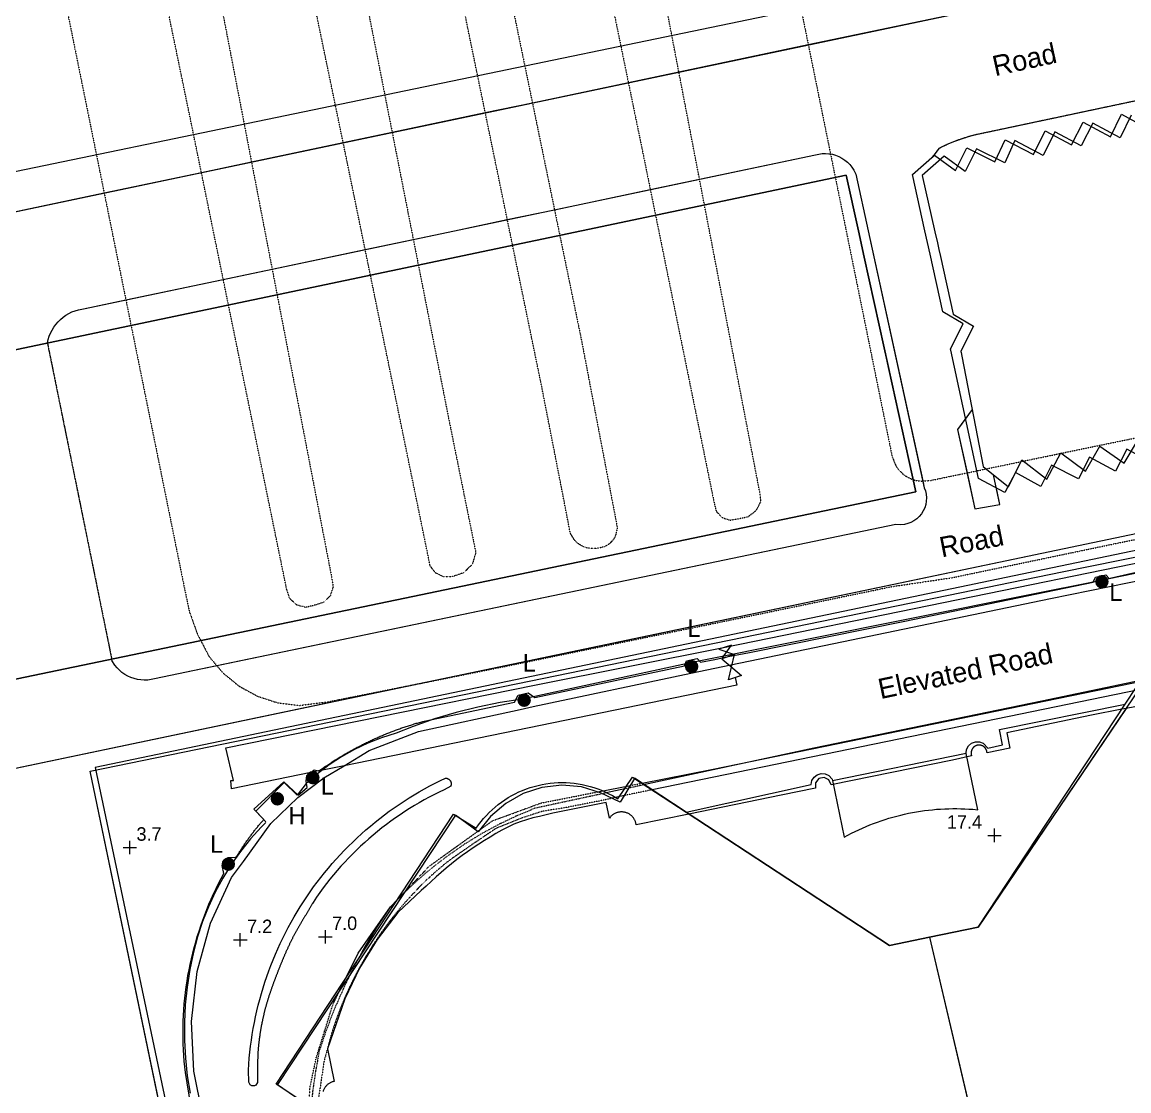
# Model space of a CAD drawing. Header units: millimetres. Extents: x 833924389 to 835767163, y 817400000 to 818811854.
# Drawn here: x 835274417 to 835356464, y 817836242 to 817915466 of the extents above; entities that cross this region are included whole.
import ezdxf
from ezdxf.enums import TextEntityAlignment as Align

# ---------------------------------------------------------------- set-up
doc = ezdxf.new("R2010")
doc.units = ezdxf.units.MM
doc.header["$LTSCALE"] = 10
doc.header["$MEASUREMENT"] = 0
doc.linetypes.add('11SW4B$0$DGN Style 5', pattern=[6.626977, 2.840133, -3.786844])
doc.linetypes.add('11SW4B$1$DGN Style 5', pattern=[1.174922, 0.503538, -0.671384])
doc.layers.add('01_Base_Plan', color=5, linetype='Continuous', lineweight=5)
doc.styles.add('11SW4B$0$Style-ENGINEERING', font='ENGINEERING.shx')
doc.styles.add('11SW4B$0$Style-WORKING', font='WORKING.shx')

# ---------------------------------------------------------------- blocks, each defined once
blk = doc.blocks.new('11SW4B$0$SPOTHT')
at = {"layer": '01_Base_Plan', "linetype": 'Continuous', "lineweight": 13}
for p, q in [((-0.5, 0), (0.5, 0)), ((0, -0.5), (0, 0.5))]:
    blk.add_line(p, q, dxfattribs=at)
blk = doc.blocks.new('11SW4B$0$UTILP')
at = {"layer": '01_Base_Plan', "linetype": 'Continuous', "lineweight": 13}
h = blk.add_hatch(color=256, dxfattribs=at)
edge = h.paths.add_edge_path()
edge.add_arc((0, 0), 0.5, 0, 360)
blk = doc.blocks.new('11SW4B$0$UTIFH')
at = {"layer": '01_Base_Plan', "linetype": 'Continuous', "lineweight": 13}
h = blk.add_hatch(color=256, dxfattribs=at)
edge = h.paths.add_edge_path()
edge.add_arc((0, 0), 0.5, 0, 360)

msp = doc.modelspace()

# ---------------------------------------------------------------- linework, layer by layer
at = {"layer": '01_Base_Plan', "linetype": '11SW4B$1$DGN Style 5'}
for p, q in [((835276289, 817891689), (835281076, 817868151)), ((835319514, 817858884), (835320371, 817859052))]:
    msp.add_line(p, q, dxfattribs=at)
at = {"layer": '01_Base_Plan', "linetype": 'Continuous'}
for p, q in [((835290532, 817806803), (835279449, 817859949)), ((835296398, 817859961), (835295810, 817859840)), ((835294867, 817858000), (835296780, 817859452)), ((835317099, 817858408), (835319514, 817858884)), ((835319065, 817858135), (835318150, 817857931)), ((835308179, 817855472), (835308339, 817855588)), ((835341696, 817847634), (835345172, 817832768))]:
    msp.add_line(p, q, dxfattribs=at)
at = {"layer": '01_Base_Plan', "linetype": '11SW4B$1$DGN Style 5', "flags": 128}
for points in [[(835286784, 817976164), (835286797, 817976101), (835286812, 817976002), (835286819, 817975903), (835286813, 817975806), (835286797, 817975708), (835286772, 817975609), (835286739, 817975511), (835286700, 817975418), (835286654, 817975329), (835286601, 817975246), (835286540, 817975166), (835286472, 817975090), (835286399, 817975019), (835286320, 817974954), (835286239, 817974897), (835286153, 817974851), (835286061, 817974815), (835285964, 817974786), (835285866, 817974760), (835285690, 817974710), (835283300, 817974240), (835280340, 817973600), (835270230, 817971290), (835269796, 817970913), (835269507, 817970427), (835269457, 817969865), (835269620, 817968830), (835270700, 817962240), (835271630, 817957520), (835271730, 817957496), (835271832, 817957475), (835271931, 817957449), (835272018, 817957409), (835272088, 817957347), (835272141, 817957265), (835272186, 817957171), (835272260, 817957020), (835273422, 817951162), (835275290, 817941750), (835278540, 817926050), (835278507, 817925955), (835278477, 817925859), (835278447, 817925763), (835278418, 817925666), (835278389, 817925569), (835278360, 817925472), (835278329, 817925377), (835278296, 817925282), (835278261, 817925188), (835278223, 817925097), (835278181, 817925007), (835278135, 817924920), (835278085, 817924835), (835278032, 817924751), (835277976, 817924667), (835277917, 817924585), (835277856, 817924505), (835277792, 817924426), (835277726, 817924348), (835277659, 817924273), (835277589, 817924200), (835277517, 817924129), (835277444, 817924061), (835277370, 817923995), (835277294, 817923933), (835277214, 817923875), (835277131, 817923820), (835277046, 817923769), (835276959, 817923719), (835276871, 817923671), (835276781, 817923624), (835276691, 817923578), (835276601, 817923532), (835276511, 817923485), (835276423, 817923438), (835276320, 817923380), (835280502, 817902786), (835282108, 817894876), (835286430, 817873590), (835286752, 817872047), (835286804, 817871797), (835287421, 817870073), (835288270, 817868450), (835288858, 817867748), (835289279, 817867244), (835290495, 817866247), (835291875, 817865493), (835293370, 817865008), (835294930, 817864810), (835297040, 817865070), (835306569, 817866977), (835309530, 817867570), (835328200, 817871410), (835338880, 817873620), (835343330, 817874280), (835355690, 817876860), (835378963, 817881614), (835379509, 817881726), (835380228, 817881873), (835380292, 817881886), (835381076, 817882046), (835381432, 817882119), (835383250, 817882490), (835383446, 817882528), (835384313, 817882697)], [(835307290, 817969550), (835308238, 817964953), (835309479, 817958933), (835312220, 817945640), (835319361, 817910969), (835320439, 817905737), (835320985, 817903054), (835325720, 817879820), (835325871, 817879214), (835326293, 817878753), (835326884, 817878548), (835327500, 817878650), (835328240, 817878809), (835328842, 817879268), (835329190, 817879940), (835329116, 817880542), (835324634, 817903822), (835323106, 817911758), (835318955, 817933313), (835318767, 817934291), (835318193, 817937271), (835317975, 817938403), (835316410, 817946530), (835316080, 817948110), (835316217, 817948233), (835316293, 817948299), (835316369, 817948365), (835316445, 817948431), (835316519, 817948499), (835316592, 817948567), (835316661, 817948639), (835316727, 817948713), (835316789, 817948790), (835316849, 817948870), (835316907, 817948952), (835316962, 817949036), (835317015, 817949122), (835317066, 817949209), (835317114, 817949298), (835317159, 817949387), (835317202, 817949478), (835317241, 817949569), (835317277, 817949662), (835317311, 817949756), (835317343, 817949852), (835317371, 817949949), (835317397, 817950046), (835317420, 817950144), (835317439, 817950243), (835317456, 817950341), (835317470, 817950440), (835317479, 817950538), (835317483, 817950638), (835317483, 817950738), (835317481, 817950838), (835317477, 817950938), (835317471, 817951039), (835317466, 817951139), (835317462, 817951240), (835317460, 817951340), (835316680, 817954750), (835315594, 817960251), (835314405, 817966269), (835313530, 817970700), (835313511, 817970799), (835313496, 817970900), (835313481, 817971002), (835313463, 817971101), (835313438, 817971197), (835313402, 817971288), (835313389, 817971310), (835313389, 817971310), (835313354, 817971373), (835313299, 817971455), (835313239, 817971536), (835313175, 817971614), (835313106, 817971690), (835313035, 817971763), (835312961, 817971833), (835312886, 817971899), (835312810, 817971962), (835312730, 817972022), (835312647, 817972079), (835312562, 817972134), (835312475, 817972185), (835312385, 817972232), (835312295, 817972276), (835312203, 817972316), (835312111, 817972351), (835312017, 817972383), (835311920, 817972410), (835311822, 817972433), (835311723, 817972453), (835311624, 817972470), (835311524, 817972484), (835311424, 817972496), (835311325, 817972505), (835311226, 817972513), (835311125, 817972520), (835311025, 817972525), (835310924, 817972528), (835310824, 817972529), (835310723, 817972528), (835310623, 817972525), (835310523, 817972519), (835310424, 817972511), (835310325, 817972499), (835310226, 817972485), (835310128, 817972469), (835310029, 817972450), (835309931, 817972428), (835309833, 817972404), (835309736, 817972378), (835309639, 817972349), (835309544, 817972319), (835309449, 817972286), (835309356, 817972250), (835309264, 817972213), (835309172, 817972173), (835309081, 817972131), (835308991, 817972086), (835308902, 817972039), (835308831, 817972000), (835308831, 817972000), (835308814, 817971990), (835308727, 817971939), (835308642, 817971886), (835308558, 817971831), (835308476, 817971774), (835308395, 817971716), (835308316, 817971656), (835308237, 817971593), (835308160, 817971528), (835308084, 817971462), (835308010, 817971393), (835307937, 817971323), (835307867, 817971250), (835307800, 817971176), (835307735, 817971101), (835307673, 817971024), (835307615, 817970944), (835307560, 817970859), (835307510, 817970771), (835307464, 817970680), (835307423, 817970587), (835307387, 817970493), (835307356, 817970398), (835307330, 817970302), (835307311, 817970206), (835307301, 817970107), (835307295, 817970007), (835307294, 817969906), (835307294, 817969805), (835307294, 817969704), (835307290, 817969550)], [(835297987, 817969904), (835298071, 817969958), (835298155, 817970015), (835298238, 817970072), (835298321, 817970130), (835298404, 817970187), (835298488, 817970241), (835298574, 817970292), (835298661, 817970339), (835298751, 817970380), (835298843, 817970417), (835298937, 817970451), (835299032, 817970484), (835299128, 817970513), (835299226, 817970541), (835299324, 817970566), (835299422, 817970588), (835299521, 817970607), (835299620, 817970623), (835299719, 817970636), (835299818, 817970646), (835299917, 817970653), (835300017, 817970657), (835300117, 817970658), (835300218, 817970656), (835300319, 817970652), (835300420, 817970644), (835300521, 817970634), (835300621, 817970621), (835300720, 817970605), (835300817, 817970586), (835300914, 817970564), (835301011, 817970540), (835301108, 817970513), (835301205, 817970484), (835301302, 817970451), (835301397, 817970416), (835301491, 817970378), (835301584, 817970337), (835301674, 817970292), (835301761, 817970245), (835301845, 817970195), (835301926, 817970139), (835302002, 817970077), (835302075, 817970007), (835302143, 817969933), (835302209, 817969854), (835302271, 817969773), (835302330, 817969690), (835302387, 817969607), (835302442, 817969524), (835302492, 817969439), (835302539, 817969351), (835302584, 817969260), (835302605, 817969214), (835302626, 817969169), (835302666, 817969077), (835302705, 817968984), (835302743, 817968891), (835302780, 817968798), (835302814, 817968705), (835302846, 817968610), (835302877, 817968515), (835302906, 817968419), (835302935, 817968323), (835302990, 817968150), (835303832, 817964013), (835304520, 817960630), (835305060, 817957981), (835306080, 817952970), (835306940, 817949030), (835306939, 817948930), (835306940, 817948829), (835306943, 817948728), (835306946, 817948627), (835306949, 817948526), (835306951, 817948425), (835306951, 817948325), (835306948, 817948225), (835306942, 817948125), (835306931, 817948027), (835306915, 817947930), (835306894, 817947833), (835306870, 817947737), (835306842, 817947640), (835306811, 817947544), (835306777, 817947448), (835306741, 817947353), (835306701, 817947260), (835306658, 817947168), (835306613, 817947078), (835306566, 817946990), (835306516, 817946904), (835306463, 817946821), (835306408, 817946738), (835306349, 817946657), (835306287, 817946577), (835306223, 817946499), (835306156, 817946422), (835306086, 817946348), (835306015, 817946276), (835305942, 817946207), (835305867, 817946140), (835305791, 817946077), (835305713, 817946017), (835305632, 817945961), (835305547, 817945909), (835305460, 817945860), (835305371, 817945814), (835305281, 817945770), (835305189, 817945727), (835305097, 817945684), (835305006, 817945642), (835304915, 817945598), (835304780, 817945530), (835305160, 817943790), (835312248, 817909471), (835313882, 817901560), (835315890, 817891840), (835318540, 817877980), (835318515, 817877883), (835318492, 817877783), (835318472, 817877683), (835318450, 817877583), (835318426, 817877485), (835318397, 817877390), (835318360, 817877299), (835318315, 817877213), (835318261, 817877131), (835318200, 817877050), (835318133, 817876973), (835318061, 817876899), (835317985, 817876830), (835317905, 817876766), (835317823, 817876708), (835317740, 817876658), (835317652, 817876614), (835317559, 817876577), (835317463, 817876545), (835317365, 817876519), (835317264, 817876498), (835317164, 817876481), (835317063, 817876468), (835316965, 817876458), (835316865, 817876451), (835316764, 817876448), (835316662, 817876449), (835316560, 817876455), (835316459, 817876466), (835316360, 817876482), (835316263, 817876503), (835316169, 817876531), (835316075, 817876565), (835315983, 817876605), (835315891, 817876650), (835315802, 817876700), (835315716, 817876755), (835315633, 817876813), (835315556, 817876876), (835315483, 817876942), (835315417, 817877014), (835315357, 817877093), (835315301, 817877176), (835315247, 817877262), (835315194, 817877349), (835315141, 817877436), (835315060, 817877560), (835314470, 817880610), (835312900, 817888630), (835310386, 817900824), (835308755, 817908736), (835301690, 817943000), (835301400, 817944460), (835300960, 817946740), (835299650, 817953480), (835298995, 817956674), (835298740, 817957920), (835297749, 817962715), (835297640, 817963240), (835296750, 817967430), (835296749, 817967530), (835296746, 817967631), (835296748, 817967731), (835296760, 817967830), (835296774, 817967929), (835296789, 817968028), (835296806, 817968128), (835296824, 817968227), (835296845, 817968325), (835296870, 817968422), (835296899, 817968517), (835296933, 817968610), (835296971, 817968702), (835297012, 817968794), (835297057, 817968884), (835297105, 817968973), (835297156, 817969060), (835297210, 817969145), (835297267, 817969227), (835297327, 817969306), (835297391, 817969382), (835297459, 817969455), (835297530, 817969525), (835297603, 817969594), (835297678, 817969662), (835297753, 817969730), (835297827, 817969797), (835297987, 817969904)], [(835286760, 817962800), (835286300, 817965360), (835286462, 817966135), (835286839, 817966831), (835287400, 817967390), (835288309, 817967953), (835289347, 817968212), (835290415, 817968142), (835291410, 817967750), (835291948, 817967153), (835292004, 817967036), (835292300, 817966430), (835292490, 817965700), (835293291, 817961764), (835294524, 817955710), (835296320, 817946890), (835296348, 817945930), (835296066, 817945013), (835295503, 817944235), (835294720, 817943680), (835295020, 817941890), (835301851, 817907282), (835303415, 817899358), (835306060, 817885960), (835306980, 817881410), (835308050, 817876140), (835307788, 817875294), (835307175, 817874656), (835306340, 817874360), (835305668, 817874346), (835305063, 817874637), (835304654, 817875170), (835304530, 817875830), (835299848, 817898608), (835298330, 817905990), (835298221, 817906517), (835291130, 817940680), (835290870, 817942240), (835288439, 817954399), (835287226, 817960470), (835286760, 817962800)], [(835319040, 817966370), (835319622, 817965629), (835320405, 817965104), (835321311, 817964847), (835322253, 817964884), (835322805, 817961805), (835322960, 817960940), (835324820, 817951760), (835325410, 817949190), (835326959, 817941670), (835327506, 817939018), (835328107, 817936096), (835328573, 817933838), (835332280, 817915840), (835332700, 817913778), (835334346, 817905691), (835338910, 817883270), (835338966, 817883136), (835339003, 817883042), (835339039, 817882947), (835339075, 817882852), (835339113, 817882759), (835339153, 817882667), (835339198, 817882579), (835339247, 817882493), (835339303, 817882412), (835339363, 817882333), (835339427, 817882256), (835339496, 817882181), (835339567, 817882109), (835339641, 817882039), (835339718, 817881973), (835339797, 817881910), (835339878, 817881852), (835339961, 817881797), (835340046, 817881747), (835340134, 817881699), (835340225, 817881655), (835340318, 817881614), (835340413, 817881577), (835340509, 817881544), (835340606, 817881515), (835340703, 817881491), (835340800, 817881471), (835340897, 817881458), (835340996, 817881451), (835341095, 817881450), (835341185, 817881453), (835341196, 817881453), (835341297, 817881458), (835341398, 817881465), (835341499, 817881472), (835341600, 817881477), (835341700, 817881480), (835344469, 817882056), (835353720, 817883980), (835373290, 817887980), (835382561, 817889822)], [(835275720, 817962790), (835275729, 817962890), (835275736, 817962990), (835275742, 817963091), (835275748, 817963192), (835275754, 817963292), (835275763, 817963392), (835275775, 817963491), (835275791, 817963589), (835275812, 817963686), (835275839, 817963781), (835275869, 817963876), (835275903, 817963971), (835275940, 817964065), (835275981, 817964158), (835276024, 817964249), (835276070, 817964339), (835276119, 817964427), (835276171, 817964512), (835276225, 817964595), (835276282, 817964676), (835276343, 817964757), (835276406, 817964836), (835276473, 817964912), (835276541, 817964987), (835276613, 817965058), (835276686, 817965127), (835276762, 817965192), (835276811, 817965230), (835276811, 817965230), (835276839, 817965252), (835276920, 817965310), (835277004, 817965365), (835277090, 817965417), (835277178, 817965466), (835277267, 817965512), (835277358, 817965557), (835277450, 817965598), (835277543, 817965638), (835277635, 817965676), (835277728, 817965712), (835277822, 817965745), (835277917, 817965777), (835278013, 817965806), (835278110, 817965833), (835278208, 817965858), (835278306, 817965880), (835278404, 817965900), (835278503, 817965917), (835278601, 817965932), (835278700, 817965943), (835278799, 817965952), (835278899, 817965957), (835278999, 817965960), (835279100, 817965961), (835279200, 817965960), (835279301, 817965958), (835279401, 817965955), (835279501, 817965952), (835279601, 817965949), (835279702, 817965948), (835279803, 817965947), (835279905, 817965944), (835280006, 817965940), (835280106, 817965931), (835280204, 817965917), (835280301, 817965896), (835280395, 817965868), (835280489, 817965833), (835280582, 817965794), (835280673, 817965749), (835280762, 817965699), (835280849, 817965646), (835280931, 817965588), (835281009, 817965527), (835281082, 817965461), (835281150, 817965389), (835281214, 817965312), (835281275, 817965232), (835281334, 817965149), (835281391, 817965065), (835281448, 817964982), (835281490, 817964920), (835281490, 817964920), (835281504, 817964899), (835281556, 817964814), (835281604, 817964726), (835281649, 817964636), (835281710, 817964520), (835282734, 817959511), (835283460, 817955960), (835283968, 817953435), (835284500, 817950790), (835285410, 817946530), (835285790, 817944430), (835285781, 817944330), (835285775, 817944229), (835285770, 817944129), (835285765, 817944027), (835285760, 817943926), (835285754, 817943826), (835285746, 817943725), (835285735, 817943626), (835285721, 817943528), (835285701, 817943431), (835285676, 817943336), (835285646, 817943242), (835285613, 817943148), (835285576, 817943054), (835285536, 817942961), (835285493, 817942869), (835285447, 817942779), (835285398, 817942690), (835285346, 817942603), (835285292, 817942518), (835285235, 817942436), (835285176, 817942356), (835285115, 817942278), (835285051, 817942200), (835284985, 817942123), (835284916, 817942047), (835284845, 817941974), (835284770, 817941904), (835284693, 817941837), (835284613, 817941775), (835284531, 817941719), (835284445, 817941668), (835284370, 817941630), (835291422, 817905086), (835292952, 817897157), (835297370, 817874260), (835297468, 817873591), (835297257, 817872948), (835296781, 817872467), (835296140, 817872250), (835295452, 817872080), (835294767, 817872261), (835294251, 817872747), (835294030, 817873420), (835292220, 817882260), (835289327, 817896394), (835287708, 817904304), (835286890, 817908300), (835280310, 817940100), (835279850, 817942460), (835277914, 817952130), (835277890, 817952250), (835276662, 817958216), (835275720, 817962790)], [(835308339, 817855588), (835309268, 817856256), (835312868, 817857576), (835317099, 817858408)], [(835321116, 817858559), (835319276, 817858182), (835319065, 817858135)], [(835318150, 817857931), (835317537, 817857795), (835314588, 817857215), (835313012, 817856971), (835311495, 817856480), (835309560, 817855705), (835307831, 817854540), (835307749, 817854482), (835307667, 817854424), (835307585, 817854367), (835307503, 817854310), (835307421, 817854253), (835307338, 817854196), (835307256, 817854139), (835307173, 817854083), (835307091, 817854026), (835307008, 817853969), (835306926, 817853913), (835306843, 817853856), (835306761, 817853799), (835306679, 817853742), (835306597, 817853684), (835306515, 817853627), (835306433, 817853569), (835306352, 817853511), (835306271, 817853452), (835306191, 817853393), (835306110, 817853333), (835306031, 817853273), (835305951, 817853213), (835305872, 817853151), (835305794, 817853089), (835305716, 817853027), (835305639, 817852964), (835305562, 817852900), (835305485, 817852837), (835305408, 817852772), (835305332, 817852708), (835305255, 817852643), (835305180, 817852578), (835305104, 817852512), (835305029, 817852446), (835304954, 817852380), (835304879, 817852313), (835304804, 817852246), (835304730, 817852179), (835304656, 817852111), (835304583, 817852043), (835304510, 817851974), (835304437, 817851906), (835304364, 817851837), (835304292, 817851767), (835304220, 817851698), (835304149, 817851628), (835304078, 817851557), (835304007, 817851487), (835303937, 817851416), (835303867, 817851345), (835303797, 817851273), (835303727, 817851201), (835303658, 817851130), (835303589, 817851057), (835303520, 817850985), (835303451, 817850912), (835303383, 817850839), (835303315, 817850766), (835303247, 817850692), (835303179, 817850619), (835303112, 817850545), (835303044, 817850470), (835302977, 817850396), (835302911, 817850321), (835302844, 817850246), (835302778, 817850171), (835302712, 817850096), (835302647, 817850020), (835302581, 817849944), (835302516, 817849868), (835302501, 817849851), (835302451, 817849792), (835302387, 817849715), (835302323, 817849638), (835302259, 817849561), (835302195, 817849484), (835302132, 817849407), (835302069, 817849329), (835302007, 817849251), (835301944, 817849173), (835301882, 817849095), (835301821, 817849016), (835301759, 817848937), (835301698, 817848858), (835301638, 817848779), (835301577, 817848699), (835301517, 817848619), (835301457, 817848539), (835301397, 817848459), (835301338, 817848378), (835301279, 817848297), (835301220, 817848216), (835301161, 817848135), (835301103, 817848054), (835301045, 817847972), (835300988, 817847890), (835300930, 817847808), (835300873, 817847726), (835300817, 817847643), (835300760, 817847560), (835300704, 817847477), (835300648, 817847394), (835300593, 817847311), (835300538, 817847227), (835300483, 817847144), (835300429, 817847060), (835300375, 817846976), (835300321, 817846891), (835300267, 817846807), (835300214, 817846722), (835300161, 817846638), (835300109, 817846553), (835300057, 817846467), (835300005, 817846382), (835299953, 817846296), (835299902, 817846210), (835299851, 817846124), (835299800, 817846038), (835299750, 817845952), (835299700, 817845865), (835299650, 817845778), (835299601, 817845691), (835299552, 817845604), (835299503, 817845516), (835299454, 817845429), (835299406, 817845341), (835299358, 817845253), (835299311, 817845164), (835299264, 817845076), (835299217, 817844988), (835299171, 817844899), (835299124, 817844810), (835299079, 817844721), (835299033, 817844632), (835298988, 817844543), (835298943, 817844453), (835298899, 817844364), (835298855, 817844274), (835298811, 817844184), (835298768, 817844094), (835298725, 817844004), (835298682, 817843914), (835298640, 817843823), (835298598, 817843733), (835298556, 817843642), (835298514, 817843551), (835298473, 817843459), (835298433, 817843368), (835298392, 817843276), (835298352, 817843185), (835298312, 817843093), (835298273, 817843001), (835298234, 817842908), (835298195, 817842816), (835298157, 817842724), (835298119, 817842631), (835298081, 817842538), (835298044, 817842445), (835298007, 817842352), (835297970, 817842259), (835297934, 817842166), (835297898, 817842072), (835297862, 817841979), (835297827, 817841885), (835297792, 817841791), (835297758, 817841698), (835297724, 817841604), (835297690, 817841510), (835297656, 817841415), (835297623, 817841321), (835297591, 817841227), (835297559, 817841132), (835297528, 817841037), (835297497, 817840942), (835297467, 817840847), (835297438, 817840751), (835297409, 817840656), (835297380, 817840560), (835297352, 817840464), (835297324, 817840368), (835297297, 817840272), (835297269, 817840176), (835297242, 817840079), (835297216, 817839983), (835297189, 817839886), (835297163, 817839790), (835297137, 817839693), (835297111, 817839596), (835297085, 817839500), (835297059, 817839403), (835297032, 817839306), (835297006, 817839210), (835296980, 817839113), (835296954, 817839017), (835296927, 817838920), (835296901, 817838824), (835296874, 817838727), (835296847, 817838631), (835296809, 817838500), (835296346, 817835420), (835296372, 817832456), (835296720, 817829512), (835297388, 817826624), (835298374, 817821869), (835298781, 817819904), (835299602, 817815944), (835299818, 817815474), (835300020, 817815015), (835300221, 817814556), (835300429, 817814101), (835300651, 817813655), (835300891, 817813222), (835301170, 817812812), (835301496, 817812432), (835301846, 817812070), (835302200, 817811717), (835302561, 817811373), (835302935, 817811041), (835303320, 817810723), (835303718, 817810422), (835304130, 817810141), (835304550, 817809870), (835304967, 817809596), (835305985, 817808724)], [(835302777, 817850987), (835304619, 817852911), (835308179, 817855472)], [(835297059, 817825290), (835296312, 817828915), (835295824, 817831413), (835295638, 817833951), (835295758, 817836493), (835296213, 817838670), (835297468, 817842675), (835297971, 817843700)]]:
    msp.add_lwpolyline(points, dxfattribs=at)
at = {"layer": '01_Base_Plan', "linetype": '11SW4B$0$DGN Style 5', "flags": 128}
for points in [[(835358574, 817938950), (835358491, 817938511), (835358444, 817938262), (835358397, 817938013), (835358350, 817937764), (835358303, 817937517), (835358256, 817937270), (835358210, 817937024), (835358163, 817936779), (835358117, 817936536), (835358329, 817936247), (835358354, 817935994), (835358385, 817935742), (835358462, 817935288), (835360643, 817925289), (835363565, 817925890), (835369607, 817927176), (835372706, 817912966), (835350000, 817908149)], [(835350000, 817908149), (835344977, 817907083), (835344732, 817907016), (835344488, 817906944), (835344245, 817906868), (835344004, 817906787), (835343764, 817906701), (835343526, 817906611), (835343290, 817906516), (835343055, 817906417), (835342823, 817906314), (835342381, 817906103), (835341875, 817905436)], [(835276289, 817891689), (835281076, 817868151)], [(835320484, 817858923), (835319107, 817858627)], [(835317709, 817858326), (835312430, 817857189), (835311070, 817856619), (835309750, 817855990), (835308449, 817855289), (835307199, 817854520), (835305988, 817853680), (835304820, 817852789), (835303699, 817851830), (835302629, 817850820), (835302198, 817850362)], [(835299607, 817846515), (835299129, 817845632)], [(835299129, 817845632), (835299020, 817845430), (835298281, 817843930), (835298228, 817843809)], [(835298228, 817843809), (835297602, 817842391), (835296988, 817840820), (835296449, 817839230), (835296180, 817837770), (835295961, 817836289), (835295801, 817834811), (835295691, 817833320), (835297778, 817822441)]]:
    msp.add_lwpolyline(points, dxfattribs=at)
at = {"layer": '01_Base_Plan', "linetype": 'Continuous', "flags": 128}
for points in [[(835333047, 817916641), (835329639, 817933100), (835263471, 817919385), (835262348, 817919137), (835265750, 817902706), (835333047, 817916641)], [(835333047, 817916641), (835329640, 817933100), (835263471, 817919385), (835262348, 817919137), (835265750, 817902706), (835333047, 817916641)], [(835363565, 817925890), (835369607, 817927176), (835372706, 817912966), (835350000, 817908149), (835344977, 817907083), (835344732, 817907016), (835344488, 817906944), (835344245, 817906868), (835344004, 817906787), (835343764, 817906701), (835343526, 817906611), (835343290, 817906517), (835343055, 817906418), (835342823, 817906314), (835342381, 817906103), (835341875, 817905436)], [(835350000, 817917421), (835332700, 817913778), (835323106, 817911758), (835319361, 817910969), (835312248, 817909471), (835308755, 817908736), (835301851, 817907282), (835298221, 817906517), (835291422, 817905086), (835287708, 817904304), (835280502, 817902786), (835267270, 817900000), (835267111, 817899966), (835266703, 817899881), (835267647, 817895462), (835268811, 817890009)], [(835350000, 817917421), (835267270, 817900000)], [(835341730, 817898266), (835341348, 817900000), (835340431, 817904170), (835342057, 817905596), (835343612, 817904459), (835344448, 817906136), (835346538, 817905102), (835347297, 817906753), (835349387, 817905644), (835350248, 817907396), (835352211, 817906363), (835353072, 817908039), (835355111, 817906955), (835355921, 817908632), (835358037, 817907471)], [(835356640, 817908559), (835355830, 817906883), (835353791, 817907967), (835352930, 817906290), (835350967, 817907324), (835350107, 817905571), (835348016, 817906681), (835347257, 817905030), (835345167, 817906063), (835344332, 817904387), (835342776, 817905523), (835341151, 817904098), (835342068, 817899928), (835342266, 817899097)], [(835276289, 817891689), (835276346, 817891937), (835276422, 817892179), (835276517, 817892414), (835276632, 817892640), (835276765, 817892857), (835276915, 817893062), (835277081, 817893254), (835277262, 817893432), (835277457, 817893594), (835277665, 817893741), (835277884, 817893870), (835278113, 817893981), (835278351, 817894073), (835278595, 817894145), (835278974, 817894216), (835282108, 817894876), (835289327, 817896394), (835292952, 817897157), (835299848, 817898608), (835303415, 817899358), (835306467, 817900000), (835310386, 817900824), (835313882, 817901560), (835320985, 817903054), (835324634, 817903822), (835333225, 817905629), (835333472, 817905688), (835333724, 817905722), (835333979, 817905730), (835334232, 817905711), (835334346, 817905691), (835334483, 817905667), (835334727, 817905598), (835334964, 817905504), (835335189, 817905386), (835335401, 817905246), (835335597, 817905085), (835335776, 817904904), (835335935, 817904706), (835336073, 817904493), (835336222, 817904189), (835337136, 817900000), (835341185, 817881453), (835341295, 817880949), (835341381, 817880710), (835341436, 817880463), (835341458, 817880210), (835341447, 817879957), (835341403, 817879707), (835341327, 817879465), (835341221, 817879235), (835341086, 817879020), (835340924, 817878825), (835340738, 817878652), (835340531, 817878504), (835340307, 817878384), (835340069, 817878294), (835339821, 817878235), (835339568, 817878209), (835339192, 817878230), (835288858, 817867748), (835284227, 817866784), (835283979, 817866728), (835283726, 817866696), (835283472, 817866687), (835283218, 817866702), (835282966, 817866740), (835282720, 817866801), (835282479, 817866885), (835282248, 817866990), (835282028, 817867117), (835281820, 817867263), (835281627, 817867428), (835281450, 817867610), (835281290, 817867807), (835281076, 817868151)], [(835306467, 817900000), (835333225, 817905629), (835333472, 817905688), (835333724, 817905722), (835333979, 817905730), (835334232, 817905711), (835334483, 817905667), (835334727, 817905598), (835334964, 817905504), (835335189, 817905386), (835335401, 817905246), (835335597, 817905084), (835335776, 817904904), (835335935, 817904706), (835336073, 817904493), (835336221, 817904189), (835337136, 817900000)], [(835338327, 817891311), (835340676, 817880649), (835272122, 817866399), (835267659, 817887494), (835267178, 817889765), (835315886, 817900000), (835335505, 817904122), (835336413, 817900000), (835336845, 817898038)], [(835336845, 817898038), (835336413, 817900000), (835335505, 817904122), (835315886, 817900000), (835267178, 817889765), (835267659, 817887494), (835272122, 817866399), (835340676, 817880649), (835338697, 817889630)], [(835276289, 817891689), (835276345, 817891937), (835276422, 817892179), (835276517, 817892414), (835276632, 817892640), (835276765, 817892857), (835276915, 817893061), (835277081, 817893254), (835277262, 817893432), (835277457, 817893594), (835277665, 817893741), (835277884, 817893870), (835278113, 817893981), (835278351, 817894072), (835278595, 817894145), (835278973, 817894216), (835306467, 817900000)], [(835337136, 817900000), (835341295, 817880949), (835341381, 817880710), (835341436, 817880463), (835341458, 817880210), (835341447, 817879957), (835341403, 817879707), (835341327, 817879465), (835341221, 817879235), (835341086, 817879020), (835340924, 817878825), (835340738, 817878652), (835340531, 817878504), (835340307, 817878384), (835340069, 817878294), (835339821, 817878235), (835339568, 817878209), (835339192, 817878230), (835284227, 817866783), (835283979, 817866728), (835283726, 817866696), (835283472, 817866687), (835283218, 817866702), (835282966, 817866740), (835282720, 817866801), (835282479, 817866885), (835282248, 817866990), (835282028, 817867117), (835281820, 817867263), (835281627, 817867428), (835281450, 817867610), (835281290, 817867807), (835281076, 817868151)], [(835342266, 817899097), (835342384, 817898604), (835342496, 817898096), (835343438, 817893811), (835344942, 817892928), (835344016, 817891070), (835344005, 817891048), (835344021, 817890978), (835344071, 817890716)], [(835343250, 817891240), (835344176, 817893098), (835342672, 817893982), (835341730, 817898266)], [(835336845, 817898038), (835338327, 817891311)], [(835338697, 817889630), (835338491, 817890565), (835338327, 817891311), (835336845, 817898038)], [(835343239, 817891219), (835343250, 817891240)], [(835343255, 817891148), (835343239, 817891219)], [(835358432, 817882668), (835356316, 817883803), (835355481, 817882177), (835353543, 817883211), (835352733, 817881611), (835350720, 817882619), (835349935, 817881044), (835348048, 817882078), (835347263, 817880604), (835345326, 817881638), (835343255, 817891148)], [(835344071, 817890716), (835345653, 817882529), (835347530, 817881014), (835348536, 817883032), (835350379, 817881583), (835351418, 817883535), (835353244, 817882173), (835354301, 817884038), (835356106, 817882762), (835357183, 817884541)], [(835344839, 817886742), (835343767, 817885257), (835344469, 817882056), (835345053, 817879390), (835346895, 817879702), (835346437, 817881903)], [(835344452, 817886206), (835343767, 817885257), (835345053, 817879390), (835346895, 817879702), (835346666, 817880799)], [(835350000, 817876069), (835259286, 817857080), (835253982, 817882432), (835267962, 817885409)], [(835378854, 817882108), (835350000, 817876068), (835306569, 817866977), (835271902, 817859721), (835259286, 817857080), (835253982, 817882432), (835267962, 817885409)], [(835378854, 817882108), (835350000, 817876069)], [(835379114, 817880928), (835279837, 817860211), (835283880, 817840988)], [(835295810, 817859840), (835289949, 817858638), (835289883, 817859239), (835290082, 817859261), (835289524, 817861666), (835312405, 817866318), (835326534, 817869133), (835358906, 817875745), (835383578, 817880789), (835383484, 817881274)], [(835290532, 817806803), (835279449, 817859949), (835331764, 817870670), (835351526, 817874711), (835362265, 817876903)], [(835286929, 817835158), (835286530, 817837605), (835286482, 817838026), (835286441, 817838448), (835286408, 817838871), (835286382, 817839294), (835286363, 817839718), (835286352, 817840142), (835286348, 817840566), (835286351, 817840990), (835286362, 817841414), (835286380, 817841838), (835286406, 817842261), (835286439, 817842684), (835286479, 817843107), (835286527, 817843528), (835286582, 817843949), (835286644, 817844369), (835286713, 817844788), (835286790, 817845205), (835286874, 817845621), (835286966, 817846035), (835287064, 817846448), (835287170, 817846860), (835287283, 817847269), (835287403, 817847676), (835287530, 817848081), (835287664, 817848484), (835287805, 817848885), (835287953, 817849283), (835288107, 817849679), (835288269, 817850071), (835288438, 817850461), (835288613, 817850848), (835288795, 817851232), (835288983, 817851613), (835289179, 817851991), (835289380, 817852365), (835289244, 817852937), (835289703, 817853534), (835290296, 817853574), (835290331, 817853632), (835290366, 817853690), (835290402, 817853748), (835290437, 817853806), (835290473, 817853864), (835290509, 817853921), (835290546, 817853979), (835290582, 817854036), (835290619, 817854093), (835290656, 817854151), (835290693, 817854208), (835290730, 817854264), (835290768, 817854321), (835290805, 817854377), (835290843, 817854434), (835290882, 817854490), (835290920, 817854546), (835290958, 817854602), (835290997, 817854658), (835291036, 817854714), (835291075, 817854769), (835291115, 817854825), (835291154, 817854880), (835291194, 817854935), (835291234, 817854990), (835291274, 817855045), (835291314, 817855099), (835291355, 817855154), (835291395, 817855208), (835291436, 817855263), (835291478, 817855317), (835291519, 817855371), (835291560, 817855424), (835291602, 817855478), (835291644, 817855532), (835291686, 817855585), (835291728, 817855638), (835291771, 817855691), (835291813, 817855744), (835291856, 817855797), (835291899, 817855849), (835291943, 817855902), (835291986, 817855954), (835292030, 817856006), (835292073, 817856058), (835292117, 817856110), (835292162, 817856161), (835292206, 817856213), (835292250, 817856264), (835292295, 817856315), (835292340, 817856366), (835291647, 817857069), (835291589, 817857115), (835293809, 817859152), (835294887, 817858161), (835295551, 817858738), (835295481, 817859198), (835295526, 817859629), (835295810, 817859840), (835296073, 817860037), (835296398, 817859961), (835296420, 817859956), (835296439, 817859969), (835296490, 817860006), (835296560, 817860056), (835296630, 817860105), (835296700, 817860154), (835296771, 817860203), (835296842, 817860251), (835296912, 817860300), (835296984, 817860348), (835297055, 817860396), (835297126, 817860443), (835297198, 817860491), (835297269, 817860538), (835297341, 817860585), (835297413, 817860631), (835297486, 817860678), (835297558, 817860724), (835297630, 817860770), (835297703, 817860815), (835297776, 817860861), (835297849, 817860906), (835297922, 817860950), (835297996, 817860995), (835298069, 817861039), (835298143, 817861083), (835298217, 817861127), (835298291, 817861170), (835298365, 817861214), (835298439, 817861257), (835298513, 817861299), (835298588, 817861342), (835298663, 817861384), (835298738, 817861426), (835298813, 817861468), (835298888, 817861509), (835298963, 817861550), (835299039, 817861591), (835299114, 817861632), (835299190, 817861672), (835299266, 817861712), (835299342, 817861752), (835299418, 817861791), (835299495, 817861830), (835299571, 817861869), (835299648, 817861908), (835299724, 817861946), (835299801, 817861985), (835299878, 817862023), (835299955, 817862060), (835300033, 817862097), (835300110, 817862134), (835300188, 817862171), (835300265, 817862208), (835300343, 817862244), (835300421, 817862280), (835300499, 817862316), (835300577, 817862351), (835300656, 817862386), (835300734, 817862421), (835300813, 817862455), (835300891, 817862490), (835300970, 817862524), (835301049, 817862558), (835301128, 817862591), (835301207, 817862624), (835301287, 817862657), (835301366, 817862690), (835301446, 817862722), (835301525, 817862754), (835301605, 817862786), (835301685, 817862817), (835301765, 817862849), (835301845, 817862879), (835301925, 817862910), (835302005, 817862940), (835302086, 817862970), (835302166, 817863000), (835302247, 817863030), (835302328, 817863059), (835302409, 817863088), (835302489, 817863117), (835302571, 817863145), (835302652, 817863173), (835302733, 817863201), (835302814, 817863228), (835302896, 817863255), (835302977, 817863282), (835303059, 817863309), (835303141, 817863335), (835303222, 817863361), (835303304, 817863387), (835303386, 817863412), (835303468, 817863438), (835303551, 817863463), (835303633, 817863487), (835303715, 817863511), (835303798, 817863535), (835303880, 817863559), (835303963, 817863583), (835304045, 817863606), (835304128, 817863629), (835304211, 817863651), (835310922, 817865052), (835311186, 817865578), (835311921, 817865740), (835312437, 817865396), (835323532, 817867741), (835323678, 817868120), (835324451, 817868286), (835324715, 817868016), (835325769, 817868231), (835326763, 817868430), (835328332, 817868744), (835339850, 817871051), (835353815, 817873948), (835353983, 817874328), (835354745, 817874487), (835354996, 817874233), (835362478, 817875758)], [(835293370, 817806819), (835287142, 817837705), (835286982, 817841393), (835287399, 817845087), (835288388, 817848674), (835289926, 817852070), (835290827, 817853254), (835292857, 817856060), (835292859, 817856063), (835294867, 817858000), (835296780, 817859452), (835298279, 817860347), (835300151, 817861466), (835303809, 817862893), (835311342, 817864506), (835312310, 817864736), (835323990, 817867204), (835326961, 817867820), (835335890, 817869671), (835350647, 817872736), (835363767, 817875421)], [(835348981, 817872985), (835323969, 817867980), (835311500, 817865270), (835309852, 817865020), (835308211, 817864689), (835306590, 817864279), (835304980, 817863811), (835303398, 817863260), (835302141, 817862750), (835301070, 817862420), (835300051, 817862020), (835299059, 817861551), (835298102, 817861010), (835297180, 817860410), (835296309, 817859740), (835295480, 817859020), (835294809, 817858150), (835293840, 817859109), (835291730, 817856980), (835292488, 817856180)], [(835341696, 817847634), (835345283, 817848383), (835356195, 817864919), (835357826, 817867391)], [(835358024, 817867212), (835345284, 817848383), (835341696, 817847634)], [(835327268, 817866875), (835327410, 817866324), (835298279, 817860347), (835296439, 817859969), (835296398, 817859961)], [(835320371, 817859052), (835325649, 817860091), (835357651, 817866658)], [(835357193, 817865973), (835345789, 817863612), (835321116, 817858559)], [(835350000, 817865136), (835333109, 817861641), (835320484, 817858923)], [(835356253, 817864595), (835355941, 817864535), (835353691, 817864100), (835347411, 817862786), (835347647, 817861645), (835345951, 817861292), (835345951, 817861300), (835345951, 817861310), (835345950, 817861320), (835345949, 817861330), (835345949, 817861341), (835345947, 817861351), (835345946, 817861361), (835345945, 817861371), (835345943, 817861382), (835345941, 817861392), (835345939, 817861402), (835345937, 817861412), (835345934, 817861422), (835345932, 817861432), (835345929, 817861442), (835345926, 817861452), (835345923, 817861462), (835345920, 817861472), (835345916, 817861481), (835345913, 817861491), (835345909, 817861501), (835345905, 817861510), (835345901, 817861520), (835345897, 817861529), (835345892, 817861538), (835345888, 817861548), (835345883, 817861557), (835345878, 817861566), (835345873, 817861575), (835345868, 817861584), (835345862, 817861593), (835345857, 817861601), (835345851, 817861610), (835345845, 817861619), (835345839, 817861627), (835345833, 817861635), (835345827, 817861644), (835345821, 817861652), (835345814, 817861660), (835345807, 817861668), (835345801, 817861675), (835345794, 817861683), (835345787, 817861690), (835345779, 817861698), (835345772, 817861705), (835345765, 817861712), (835345757, 817861719), (835345749, 817861726), (835345741, 817861733), (835345733, 817861739), (835345725, 817861746), (835345717, 817861752), (835345709, 817861758), (835345700, 817861764), (835345692, 817861770), (835345683, 817861776), (835345675, 817861782), (835345666, 817861787), (835345657, 817861792), (835345648, 817861797), (835345639, 817861802), (835345630, 817861807), (835345621, 817861812), (835345611, 817861816), (835345602, 817861821), (835345592, 817861825), (835345583, 817861829), (835345573, 817861832), (835345564, 817861836), (835345554, 817861840), (835345544, 817861843), (835345534, 817861846), (835345524, 817861849), (835345514, 817861852), (835345504, 817861854), (835345494, 817861857), (835345484, 817861859), (835345474, 817861861), (835345464, 817861863), (835345454, 817861865), (835345444, 817861866), (835345433, 817861868), (835345423, 817861869), (835345413, 817861870), (835345403, 817861871), (835345392, 817861871), (835345382, 817861872), (835345372, 817861872), (835345361, 817861872), (835345351, 817861872), (835345341, 817861872), (835345330, 817861872), (835345320, 817861871), (835345310, 817861870), (835345299, 817861869), (835345289, 817861868), (835345279, 817861867), (835345269, 817861865), (835345258, 817861864), (835345248, 817861862), (835345238, 817861860), (835345228, 817861858), (835345218, 817861855), (835345208, 817861853), (835345198, 817861850), (835345188, 817861847), (835345178, 817861844), (835345168, 817861841), (835345159, 817861837), (835345149, 817861834), (835345139, 817861830), (835345130, 817861826), (835345120, 817861822), (835345111, 817861818), (835345102, 817861813), (835345092, 817861809), (835345083, 817861804), (835345074, 817861799), (835345065, 817861794), (835345056, 817861789), (835345047, 817861783), (835345039, 817861778), (835345030, 817861772), (835345021, 817861766), (835345013, 817861760), (835345005, 817861754), (835344997, 817861748), (835344988, 817861741), (835344980, 817861735), (835344973, 817861728), (835344965, 817861721), (835344957, 817861714), (835344950, 817861707), (835344942, 817861700), (835344935, 817861693), (835344928, 817861685), (835344921, 817861678), (835344914, 817861670), (835344907, 817861662), (835344901, 817861654), (835344894, 817861646), (835344888, 817861638), (835344882, 817861630), (835344876, 817861621), (835344870, 817861613), (835344864, 817861604), (835344859, 817861595), (835344853, 817861587), (835344848, 817861578), (835344843, 817861569), (835344838, 817861560), (835344833, 817861551), (835344828, 817861541), (835344824, 817861532), (835344820, 817861523), (835344815, 817861513), (835344811, 817861504), (835344808, 817861494), (835344804, 817861484), (835344801, 817861475), (835344797, 817861465), (835344794, 817861455), (835344791, 817861445), (835344788, 817861435), (835344786, 817861425), (835344783, 817861415), (835344781, 817861405), (835344779, 817861395), (835344777, 817861385), (835344775, 817861375), (835344774, 817861364), (835344772, 817861354), (835344771, 817861344), (835344770, 817861334), (835344769, 817861323), (835344769, 817861313), (835344768, 817861303), (835344768, 817861292), (835344768, 817861282), (835344768, 817861272), (835344768, 817861261), (835344769, 817861251), (835344769, 817861241), (835344770, 817861230), (835344771, 817861220), (835344772, 817861210), (835344773, 817861200), (835344775, 817861189), (835344777, 817861179), (835344778, 817861169), (835344780, 817861159), (835344783, 817861149), (835344785, 817861139), (835344788, 817861129), (835344790, 817861119), (835344793, 817861109), (835344796, 817861099), (835344800, 817861089), (835344803, 817861079), (835343392, 817860758), (835334393, 817858926), (835334233, 817859295), (835333876, 817859480), (835333483, 817859396), (835333231, 817859082), (835333235, 817858680), (835330696, 817858150), (835323838, 817856759)], [(835356253, 817864595), (835345284, 817848383), (835341696, 817847634), (835338720, 817847012), (835323838, 817856759)], [(835344395, 817861272), (835344437, 817861549), (835344581, 817861810), (835344806, 817862006), (835345085, 817862112), (835345384, 817862116), (835345665, 817862016), (835346009, 817861653), (835347095, 817861893), (835346862, 817863024), (835356195, 817864919)], [(835359724, 817865266), (835356253, 817864595)], [(835334495, 817859250), (835344395, 817861272)], [(835334495, 817859250), (835335367, 817855055), (835335631, 817855197), (835335897, 817855336), (835336166, 817855469), (835336437, 817855597), (835336710, 817855721), (835336986, 817855840), (835337263, 817855954), (835337543, 817856063), (835337824, 817856167), (835338107, 817856266), (835338392, 817856360), (835338679, 817856449), (835338967, 817856533), (835339256, 817856612), (835339547, 817856685), (835339839, 817856754), (835340133, 817856817), (835340427, 817856875), (835340722, 817856928), (835341018, 817856975), (835341315, 817857017), (835341613, 817857055), (835341911, 817857086), (835342210, 817857113), (835342510, 817857134), (835342809, 817857150), (835343109, 817857160), (835343409, 817857165), (835343709, 817857165), (835344009, 817857160), (835344309, 817857149), (835344608, 817857133), (835344907, 817857112), (835345276, 817857078), (835344392, 817861254), (835344395, 817861272)], [(835323633, 817856893), (835332915, 817858950), (835332973, 817859242), (835333130, 817859496), (835333367, 817859677), (835333653, 817859764), (835333950, 817859744), (835334222, 817859620), (835334477, 817859338), (835334495, 817859250)], [(835291442, 817836619), (835291396, 817836635), (835291359, 817836660), (835291326, 817836695), (835291298, 817836738), (835291271, 817836784), (835291244, 817836830), (835291214, 817836875), (835291191, 817837788), (835291220, 817838229), (835291256, 817838671), (835291300, 817839112), (835291352, 817839552), (835291411, 817839990), (835291478, 817840428), (835291553, 817840864), (835291635, 817841300), (835291724, 817841733), (835291821, 817842165), (835291926, 817842595), (835292038, 817843023), (835292157, 817843450), (835292284, 817843874), (835292418, 817844295), (835292559, 817844715), (835292708, 817845132), (835292863, 817845546), (835293026, 817845957), (835293196, 817846365), (835293373, 817846771), (835293558, 817847173), (835293749, 817847572), (835293885, 817847846), (835294151, 817848360), (835294363, 817848748), (835294581, 817849133), (835294806, 817849514), (835295038, 817849891), (835295276, 817850264), (835295520, 817850632), (835295771, 817850997), (835296028, 817851357), (835296291, 817851712), (835296561, 817852063), (835296836, 817852409), (835297118, 817852750), (835297405, 817853086), (835297698, 817853418), (835297997, 817853744), (835298301, 817854065), (835298611, 817854380), (835298927, 817854690), (835299248, 817854995), (835299574, 817855294), (835299905, 817855587), (835300241, 817855875), (835300582, 817856156), (835300929, 817856432), (835301279, 817856702), (835301635, 817856965), (835301995, 817857223), (835302359, 817857474), (835302728, 817857718), (835303101, 817857957), (835303478, 817858189), (835303859, 817858414), (835304244, 817858633), (835304633, 817858844), (835305025, 817859050), (835305421, 817859248), (835305798, 817859434), (835305803, 817859433), (835305811, 817859433), (835305818, 817859432), (835305826, 817859432), (835305834, 817859431), (835305841, 817859430), (835305849, 817859429), (835305856, 817859428), (835305864, 817859426), (835305872, 817859425), (835305879, 817859423), (835305887, 817859421), (835305894, 817859419), (835305901, 817859417), (835305909, 817859415), (835305916, 817859413), (835305923, 817859410), (835305931, 817859408), (835305938, 817859405), (835305945, 817859402), (835305952, 817859399), (835305959, 817859397), (835305966, 817859393), (835305973, 817859390), (835305980, 817859387), (835305987, 817859383), (835305993, 817859380), (835306000, 817859376), (835306007, 817859372), (835306013, 817859368), (835306020, 817859364), (835306026, 817859360), (835306033, 817859356), (835306039, 817859351), (835306045, 817859347), (835306051, 817859342), (835306057, 817859337), (835306063, 817859332), (835306069, 817859327), (835306075, 817859322), (835306081, 817859317), (835306086, 817859312), (835306092, 817859307), (835306097, 817859301), (835306102, 817859296), (835306108, 817859290), (835306113, 817859284), (835306118, 817859279), (835306123, 817859273), (835306128, 817859267), (835306132, 817859261), (835306137, 817859255), (835306141, 817859249), (835306146, 817859242), (835306150, 817859236), (835306154, 817859229), (835306158, 817859223), (835306162, 817859216), (835306166, 817859210), (835306170, 817859203), (835306173, 817859196), (835306177, 817859190), (835306180, 817859183), (835306183, 817859176), (835306187, 817859169), (835306190, 817859162), (835306192, 817859155), (835306195, 817859148), (835306198, 817859140), (835306200, 817859133), (835306203, 817859126), (835306205, 817859119), (835306207, 817859111), (835306209, 817859104), (835306211, 817859097), (835306213, 817859089), (835306214, 817859082), (835306216, 817859074), (835306217, 817859067), (835306218, 817859059), (835306219, 817859052), (835306220, 817859044), (835306221, 817859036), (835306222, 817859029), (835306222, 817859021), (835306223, 817859014), (835306223, 817859006), (835306223, 817858998), (835306223, 817858991), (835306223, 817858983), (835306223, 817858976), (835306222, 817858968), (835306222, 817858960), (835306221, 817858953), (835306220, 817858945), (835306220, 817858938), (835306219, 817858930), (835306217, 817858922), (835306216, 817858915), (835306215, 817858908), (835306213, 817858900), (835306211, 817858893), (835306209, 817858885), (835306208, 817858878), (835306205, 817858871), (835306203, 817858863), (835306201, 817858856), (835306198, 817858849), (835306196, 817858842), (835306193, 817858834), (835305698, 817858566), (835305322, 817858385), (835304949, 817858198), (835304580, 817858004), (835304214, 817857804), (835303851, 817857598), (835303493, 817857385), (835303137, 817857167), (835302786, 817856942), (835302439, 817856711), (835302096, 817856474), (835301757, 817856232), (835301422, 817855983), (835301092, 817855729), (835300766, 817855469), (835300445, 817855203), (835300128, 817854932), (835299816, 817854656), (835299510, 817854374), (835299207, 817854087), (835298911, 817853795), (835298619, 817853498), (835298332, 817853196), (835298051, 817852888), (835297775, 817852576), (835297504, 817852260), (835297239, 817851938), (835296980, 817851613), (835296726, 817851282), (835296478, 817850948), (835296236, 817850609), (835295987, 817850202), (835295949, 817850138), (835295924, 817850095), (835295899, 817850051), (835295874, 817850008), (835295849, 817849965), (835295823, 817849922), (835295798, 817849879), (835295772, 817849836), (835295747, 817849793), (835295721, 817849750), (835295696, 817849707), (835295670, 817849664), (835295644, 817849621), (835295619, 817849578), (835295593, 817849535), (835295567, 817849492), (835295541, 817849449), (835295515, 817849406), (835295490, 817849363), (835295464, 817849320), (835295438, 817849277), (835295412, 817849234), (835295386, 817849192), (835295361, 817849149), (835295335, 817849106), (835295309, 817849063), (835295283, 817849020), (835295258, 817848977), (835295232, 817848934), (835295206, 817848891), (835295181, 817848848), (835295155, 817848805), (835295129, 817848762), (835295104, 817848719), (835295079, 817848676), (835295053, 817848633), (835295028, 817848590), (835295003, 817848546), (835294977, 817848503), (835294952, 817848460), (835294927, 817848417), (835294902, 817848373), (835294877, 817848330), (835294853, 817848286), (835294828, 817848243), (835294803, 817848200), (835294779, 817848156), (835294754, 817848112), (835294730, 817848069), (835294706, 817848025), (835294682, 817847981), (835294658, 817847937), (835294634, 817847893), (835294610, 817847850), (835294587, 817847805), (835294563, 817847761), (835294540, 817847717), (835294517, 817847673), (835294494, 817847629), (835294471, 817847584), (835294448, 817847540), (835294426, 817847495), (835294404, 817847451), (835294381, 817847406), (835294359, 817847361), (835294337, 817847316), (835294315, 817847272), (835294294, 817847227), (835294272, 817847182), (835294250, 817847136), (835294229, 817847091), (835294207, 817847046), (835294186, 817847001), (835294165, 817846956), (835294144, 817846910), (835294123, 817846865), (835294102, 817846820), (835294081, 817846774), (835294060, 817846729), (835294040, 817846683), (835294019, 817846637), (835293999, 817846592), (835293978, 817846546), (835293958, 817846500), (835293938, 817846455), (835293918, 817846409), (835293898, 817846363), (835293878, 817846317), (835293858, 817846271), (835293838, 817846225), (835293818, 817846179), (835293799, 817846133), (835293779, 817846087), (835293760, 817846041), (835293740, 817845995), (835293721, 817845949), (835293702, 817845902), (835293683, 817845856), (835293663, 817845810), (835293644, 817845764), (835293625, 817845717), (835293606, 817845671), (835293588, 817845625), (835293569, 817845578), (835293550, 817845532), (835293531, 817845485), (835293513, 817845439), (835293494, 817845392), (835293476, 817845346), (835293457, 817845299), (835293439, 817845253), (835293421, 817845206), (835293402, 817845159), (835293384, 817845113), (835293366, 817845066), (835293348, 817845020), (835293330, 817844973), (835293312, 817844926), (835293294, 817844880), (835293276, 817844833), (835293258, 817844786), (835293240, 817844739), (835293222, 817844693), (835293204, 817844646), (835293187, 817844599), (835293169, 817844553), (835293151, 817844506), (835293134, 817844459), (835293116, 817844412), (835293099, 817844365), (835293081, 817844319), (835293064, 817844272), (835293047, 817844225), (835293029, 817844178), (835293012, 817844131), (835292995, 817844084), (835292978, 817844037), (835292961, 817843990), (835292944, 817843943), (835292927, 817843895), (835292911, 817843848), (835292894, 817843801), (835292877, 817843754), (835292861, 817843706), (835292844, 817843659), (835292828, 817843612), (835292812, 817843564), (835292796, 817843517), (835292780, 817843469), (835292764, 817843422), (835292748, 817843374), (835292732, 817843327), (835292717, 817843279), (835292701, 817843231), (835292686, 817843184), (835292671, 817843136), (835292656, 817843088), (835292641, 817843041), (835292626, 817842993), (835292611, 817842945), (835292596, 817842897), (835292582, 817842849), (835292568, 817842801), (835292553, 817842753), (835292539, 817842705), (835292525, 817842657), (835292512, 817842609), (835292498, 817842561), (835292484, 817842513), (835292471, 817842465), (835292458, 817842417), (835292445, 817842368), (835292432, 817842320), (835292419, 817842272), (835292407, 817842223), (835292394, 817842175), (835292382, 817842127), (835292370, 817842078), (835292358, 817842030), (835292346, 817841981), (835292335, 817841933), (835292323, 817841884), (835292312, 817841836), (835292301, 817841787), (835292290, 817841738), (835292279, 817841689), (835292268, 817841641), (835292257, 817841592), (835292247, 817841543), (835292236, 817841494), (835292226, 817841445), (835292216, 817841396), (835292206, 817841347), (835292196, 817841298), (835292186, 817841249), (835292177, 817841199), (835292167, 817841150), (835292158, 817841101), (835292149, 817841052), (835292140, 817841002), (835292131, 817840953), (835292122, 817840904), (835292113, 817840854), (835292105, 817840805), (835292096, 817840756), (835292088, 817840706), (835292080, 817840657), (835292072, 817840607), (835292064, 817840558), (835292056, 817840508), (835292049, 817840459), (835292041, 817840409), (835292034, 817840360), (835292027, 817840310), (835292020, 817840260), (835292013, 817840211), (835292006, 817840161), (835291999, 817840112), (835291993, 817840062), (835291987, 817840012), (835291980, 817839963), (835291974, 817839913), (835291968, 817839863), (835291962, 817839814), (835291957, 817839764), (835291951, 817839714), (835291946, 817839665), (835291941, 817839615), (835291936, 817839565), (835291931, 817839516), (835291926, 817839466), (835291921, 817839416), (835291917, 817839367), (835291913, 817839317), (835291909, 817839267), (835291905, 817839217), (835291902, 817839168), (835291899, 817839118), (835291896, 817839068), (835291893, 817839018), (835291890, 817838968), (835291888, 817838919), (835291886, 817838869), (835291884, 817838819), (835291882, 817838769), (835291881, 817838719), (835291879, 817838669), (835291878, 817838619), (835291877, 817838569), (835291876, 817838519), (835291875, 817838469), (835291874, 817838419), (835291873, 817838369), (835291872, 817838319), (835291872, 817838269), (835291872, 817838219), (835291871, 817838169), (835291871, 817838119), (835291871, 817838068), (835291870, 817838018), (835291870, 817837968), (835291870, 817837918), (835291870, 817837868), (835291870, 817837818), (835291870, 817837768), (835291870, 817837718), (835291870, 817837668), (835291870, 817837618), (835291870, 817837568), (835291870, 817837517), (835291870, 817837467), (835291870, 817837417), (835291869, 817837367), (835291869, 817837317), (835291869, 817837267), (835291868, 817837217), (835291868, 817837167), (835291867, 817837117), (835291867, 817837067), (835291866, 817837017), (835291865, 817836967), (835291864, 817836917), (835291863, 817836867), (835291730, 817836671), (835291695, 817836642), (835291652, 817836623), (835291603, 817836612)], [(835294867, 817835669), (835293261, 817836750), (835306393, 817856753), (835308082, 817855720), (835308255, 817855965), (835308438, 817856203), (835308629, 817856434), (835308830, 817856657), (835309039, 817856872), (835309256, 817857079), (835309481, 817857277), (835309714, 817857467), (835309954, 817857647), (835310200, 817857818), (835310200, 817857818), (835310454, 817857978), (835310713, 817858129), (835310978, 817858270), (835311248, 817858400), (835311523, 817858520), (835311803, 817858628), (835312086, 817858726), (835312374, 817858813), (835312664, 817858888), (835312957, 817858952), (835313252, 817859005), (835313550, 817859046), (835313848, 817859075), (835314148, 817859093), (835314448, 817859099), (835314747, 817859093), (835315047, 817859076), (835315346, 817859046), (835315643, 817859006), (835315938, 817858954), (835316231, 817858890), (835316522, 817858815), (835316809, 817858728), (835317093, 817858631), (835317372, 817858522), (835317648, 817858403), (835317918, 817858273), (835318183, 817858132), (835318581, 817857896), (835319676, 817859485), (835323633, 817856893), (835338720, 817847012), (835341696, 817847634)], [(835341696, 817847634), (835338720, 817847012), (835323633, 817856893), (835319824, 817859414), (835319826, 817859403), (835318762, 817857631), (835317300, 817858347), (835315888, 817858774), (835314419, 817858906), (835312953, 817858737), (835311552, 817858274), (835310271, 817857544), (835309148, 817856589), (835308221, 817855441), (835306533, 817856681), (835297973, 817843703), (835293358, 817836704), (835295073, 817835519)], [(835319107, 817858627), (835317709, 817858326)], [(835323838, 817856759), (835319943, 817855966), (835319935, 817856015), (835319925, 817856064), (835319913, 817856113), (835319898, 817856161), (835319882, 817856208), (835319863, 817856254), (835319842, 817856300), (835319819, 817856344), (835319795, 817856387), (835319768, 817856430), (835319739, 817856471), (835319709, 817856510), (835319676, 817856549), (835319642, 817856585), (835319607, 817856620), (835319570, 817856654), (835319531, 817856686), (835319491, 817856716), (835319450, 817856744), (835319407, 817856770), (835319363, 817856794), (835319319, 817856816), (835319273, 817856837), (835319226, 817856855), (835319179, 817856871), (835319131, 817856884), (835319082, 817856896), (835319033, 817856905), (835318984, 817856912), (835318934, 817856917), (835318884, 817856920), (835318834, 817856920), (835318784, 817856918), (835318734, 817856914), (835318685, 817856908), (835318635, 817856899), (835318587, 817856888), (835318538, 817856875), (835318491, 817856860), (835318444, 817856842), (835318398, 817856822), (835318353, 817856801), (835318309, 817856777), (835318266, 817856752), (835318224, 817856724), (835318184, 817856695), (835318145, 817856663), (835318107, 817856630), (835318071, 817856596), (835318037, 817856559), (835318004, 817856522), (835317962, 817856468), (835317714, 817857620), (835313998, 817856880), (835313751, 817856816), (835313264, 817856700), (835312774, 817856590), (835312287, 817856474), (835311805, 817856345), (835311332, 817856194), (835310871, 817856011), (835310421, 817855800), (835309979, 817855567), (835309544, 817855318), (835309115, 817855058), (835308690, 817854794), (835308268, 817854527), (835307851, 817854253), (835307439, 817853971), (835307032, 817853680), (835306632, 817853382), (835306237, 817853076), (835305851, 817852761), (835305474, 817852435), (835305104, 817852100), (835304370, 817851422), (835304001, 817851086), (835302258, 817849473), (835300740, 817847471), (835299427, 817845328), (835298334, 817843065), (835297060, 817839358), (835297540, 817836943), (835297491, 817836931), (835297443, 817836917), (835297396, 817836901), (835297350, 817836882), (835297304, 817836862), (835297259, 817836839), (835297216, 817836814), (835297173, 817836788), (835297132, 817836760), (835297092, 817836730), (835297054, 817836698), (835297017, 817836664), (835296981, 817836629), (835296948, 817836592), (835296915, 817836554), (835296885, 817836514), (835296856, 817836473), (835296829, 817836431), (835296805, 817836388), (835296782, 817836343), (835296761, 817836298), (835296742, 817836251), (835296725, 817836204)], [(835292480, 817856141), (835292141, 817855801), (835291352, 817854920), (835290609, 817853990), (835289922, 817853020), (835289301, 817852010), (835288730, 817850971), (835288230, 817849891), (835287789, 817848789), (835287422, 817847670), (835287109, 817846520), (835286840, 817845230), (835286641, 817843930), (835286512, 817842619), (835286449, 817841301), (835286449, 817839980), (835286520, 817838670), (835286660, 817837359), (835286871, 817836061)], [(835297971, 817843700), (835299317, 817846439), (835301716, 817849877), (835302777, 817850987)], [(835302198, 817850362), (835301621, 817849750), (835300691, 817848350), (835299820, 817846910), (835299607, 817846515)], [(835341696, 817847634), (835345172, 817832768)], [(835283880, 817840988), (835287678, 817822935)], [(835291603, 817836612), (835291549, 817836608), (835291494, 817836610), (835291442, 817836619)]]:
    msp.add_lwpolyline(points, dxfattribs=at)
at = {"layer": '01_Base_Plan', "flags": 128}
for points in [[(835394911, 817884516), (835394109, 817883789), (835393219, 817883090), (835392289, 817882439), (835391309, 817881850), (835390309, 817881330), (835389270, 817880869), (835383281, 817879480), (835363289, 817876090), (835354309, 817874051), (835348981, 817872985)], [(835357320, 817866650), (835350000, 817865136)]]:
    msp.add_lwpolyline(points, dxfattribs=at)
at = {"layer": '01_Base_Plan', "linetype": 'Continuous'}
for points in [[(835326058, 817868979), (835327238, 817868585), (835326287, 817868276), (835327009, 817869288)], [(835326287, 817868276), (835327744, 817867029), (835326793, 817866720), (835327238, 817868585)]]:
    msp.add_3dface(points, dxfattribs=at)

# ---------------------------------------------------------------- block references
at = {"layer": '01_Base_Plan', "linetype": 'Continuous', "xscale": 1000, "yscale": 1000, "zscale": 1000}
for name, p in [('11SW4B$0$UTILP', (835354464, 817873983)), ('11SW4B$0$UTILP', (835324051, 817867691)), ('11SW4B$0$UTILP', (835311634, 817865201)), ('11SW4B$0$UTILP', (835295969, 817859461)), ('11SW4B$0$UTIFH', (835293338, 817857892)), ('11SW4B$0$SPOTHT', (835346500, 817855179, 17400)), ('11SW4B$0$SPOTHT', (835282395, 817854284, 3700)), ('11SW4B$0$UTILP', (835289703, 817853047)), ('11SW4B$0$SPOTHT', (835296898, 817847667, 7000)), ('11SW4B$0$SPOTHT', (835290591, 817847437, 7200))]:
    msp.add_blockref(name, p, dxfattribs=at)

# ---------------------------------------------------------------- texts
at = {"layer": '01_Base_Plan', "linetype": 'Continuous', "style": '11SW4B$0$Style-WORKING'}
for s, rotation, p in [('Road', 12.426, (835346542, 817911451)), ('Road', 11.16795, (835342591, 817875782)), ('Elevated Road', 11.87628, (835338055, 817865277))]:
    msp.add_text(s, height=1500, rotation=rotation, dxfattribs=at).set_placement(p)
at = {"layer": '01_Base_Plan', "linetype": 'Continuous'}
for s, height, style, p in [('L', 1300, '11SW4B$0$Style-WORKING', (835355013, 817872560)), ('L', 1300, '11SW4B$0$Style-WORKING', (835323744, 817869885)), ('L', 1300, '11SW4B$0$Style-WORKING', (835311531, 817867316)), ('L', 1300, '11SW4B$0$Style-WORKING', (835296564, 817858196)), ('H', 1300, '11SW4B$0$Style-WORKING', (835294168, 817855988)), ('3.7', 1000, '11SW4B$0$Style-ENGINEERING', (835282895, 817854784, 3700)), ('L', 1300, '11SW4B$0$Style-WORKING', (835288354, 817853891)), ('7.2', 1000, '11SW4B$0$Style-ENGINEERING', (835291091, 817847937, 7200)), ('7.0', 1000, '11SW4B$0$Style-ENGINEERING', (835297398, 817848167, 7000))]:
    msp.add_text(s, height=height, dxfattribs=dict(at, style=style)).set_placement(p)
at = {"layer": '01_Base_Plan', "linetype": 'Continuous', "style": '11SW4B$0$Style-ENGINEERING'}
msp.add_text('17.4', height=1000, dxfattribs=at).set_placement((835345583, 817855679, 17400), align=Align.RIGHT)

doc.saveas('drawing.dxf')
